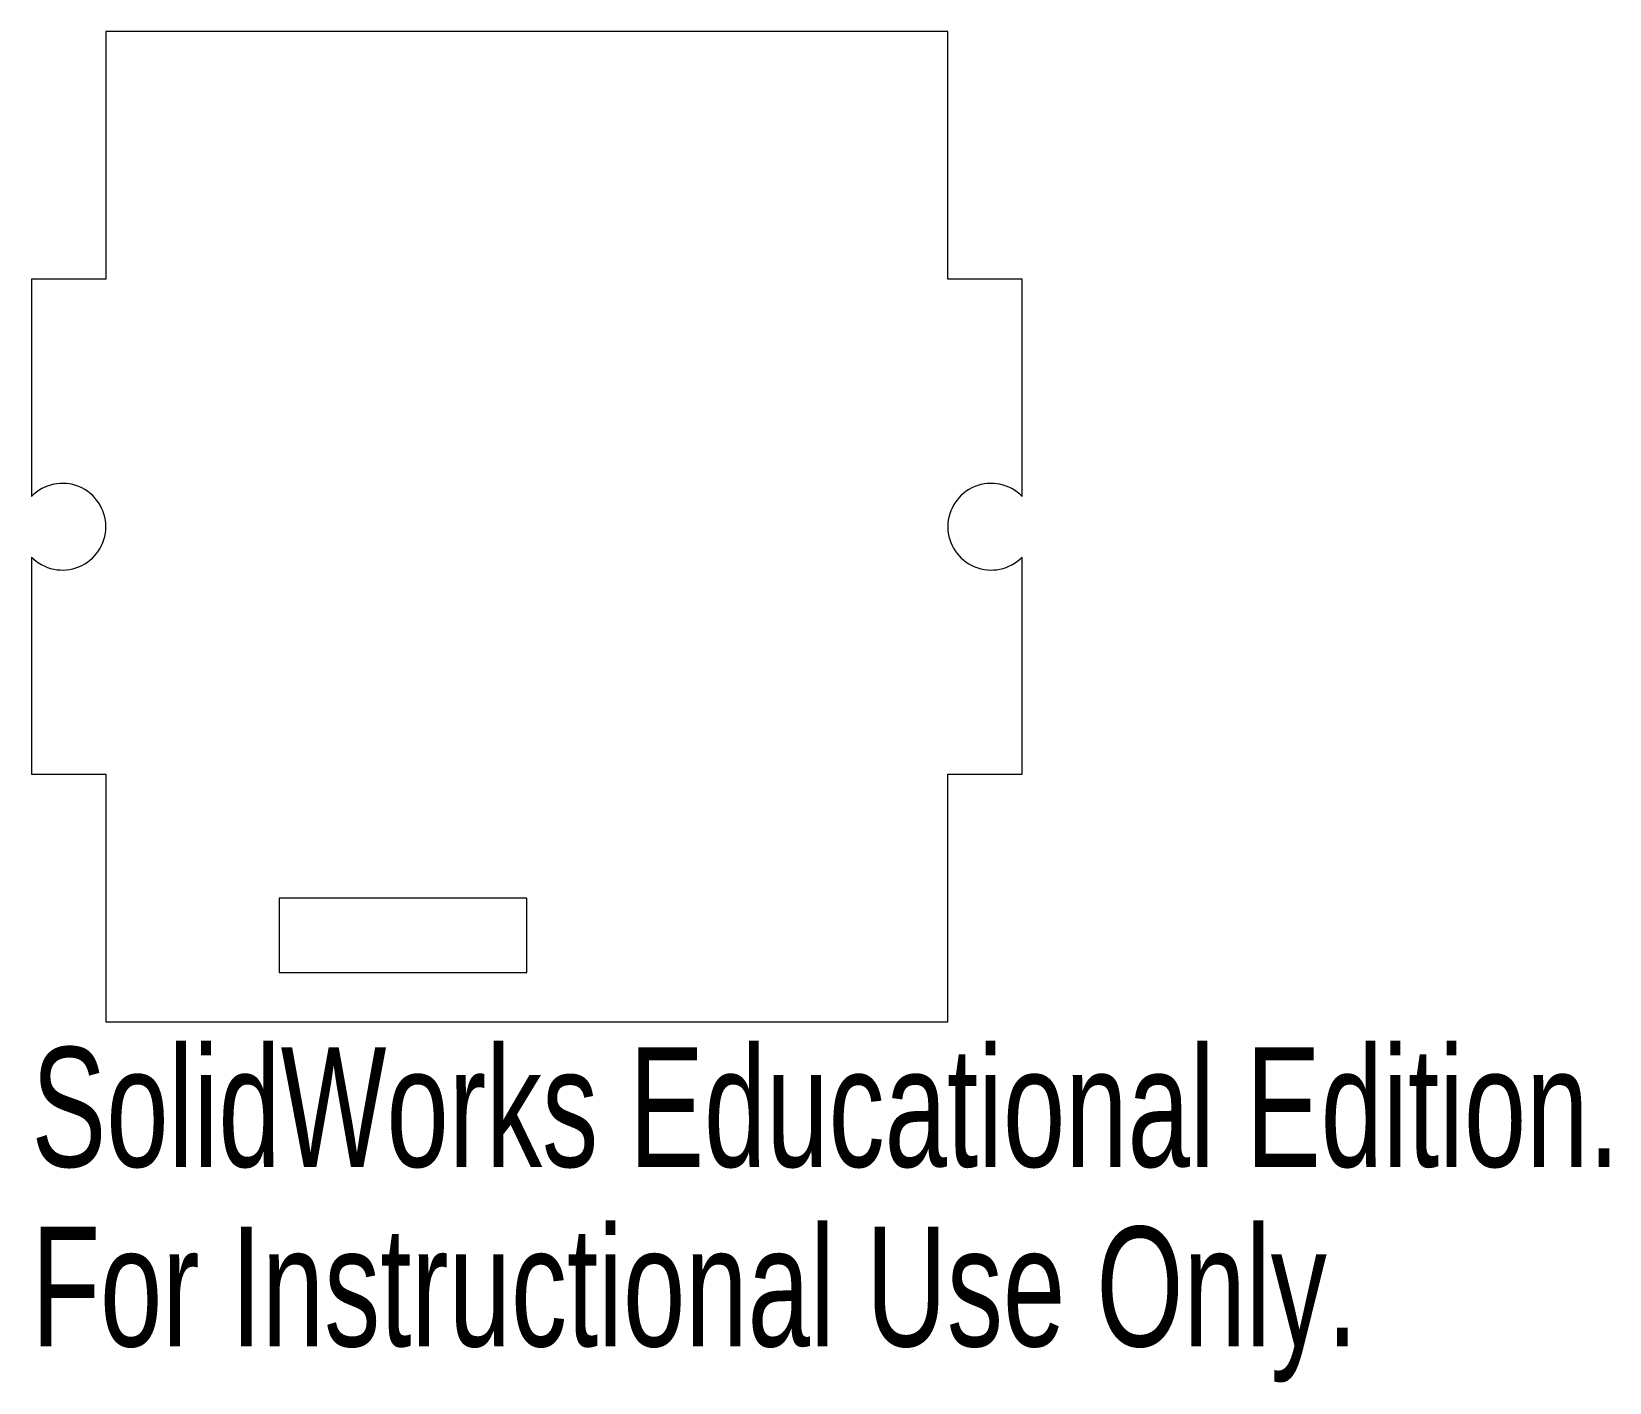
# Model space of a CAD drawing. Header units: millimetres. Extents: x -20 to 43.7, y -34.6 to 20.
import ezdxf

# ---------------------------------------------------------------- set-up
doc = ezdxf.new("R2010")
doc.units = ezdxf.units.MM
doc.styles.add('SLDTEXTSTYLE0', font='TXT', dxfattribs={"width": 0.7})

msp = doc.modelspace()

# ---------------------------------------------------------------- linework, layer by layer
at = {"color": 7, "linetype": 'Continuous', "lineweight": 15}
for p, q in [((17, 20), (-17, 20)), ((-17, 20), (-17, 10)), ((17, 10), (17, 20)), ((-17, 10), (-20, 10)), ((-20, 10), (-20, 1.225)), ((20, 10), (17, 10)), ((20, 1.225), (20, 10)), ((-20, -1.225), (-20, -10)), ((20, -10), (20, -1.225)), ((-20, -10), (-17, -10)), ((-17, -10), (-17, -20)), ((17, -20), (17, -10)), ((17, -10), (20, -10)), ((-10, -15), (-10, -18)), ((0, -15), (-10, -15)), ((0, -18), (0, -15)), ((-10, -18), (0, -18)), ((-17, -20), (17, -20))]:
    msp.add_line(p, q, dxfattribs=at)
for centre, start, end in [((-18.75, 0), 224.41531, 135.58469), ((18.75, 0), 44.41531, 315.58469)]:
    msp.add_arc(centre, 1.75, start, end, dxfattribs=at)

# ---------------------------------------------------------------- texts
at = {"color": 7, "linetype": 'Continuous', "char_height": 4.83362, "attachment_point": 1, "style": 'SLDTEXTSTYLE0'}
for s, insert in [('SolidWorks Educational Edition.', (-20, -21.02)), ('For Instructional Use Only.', (-20, -28.27))]:
    msp.add_mtext(s, dxfattribs=dict(at, insert=insert))

doc.saveas('drawing.dxf')
